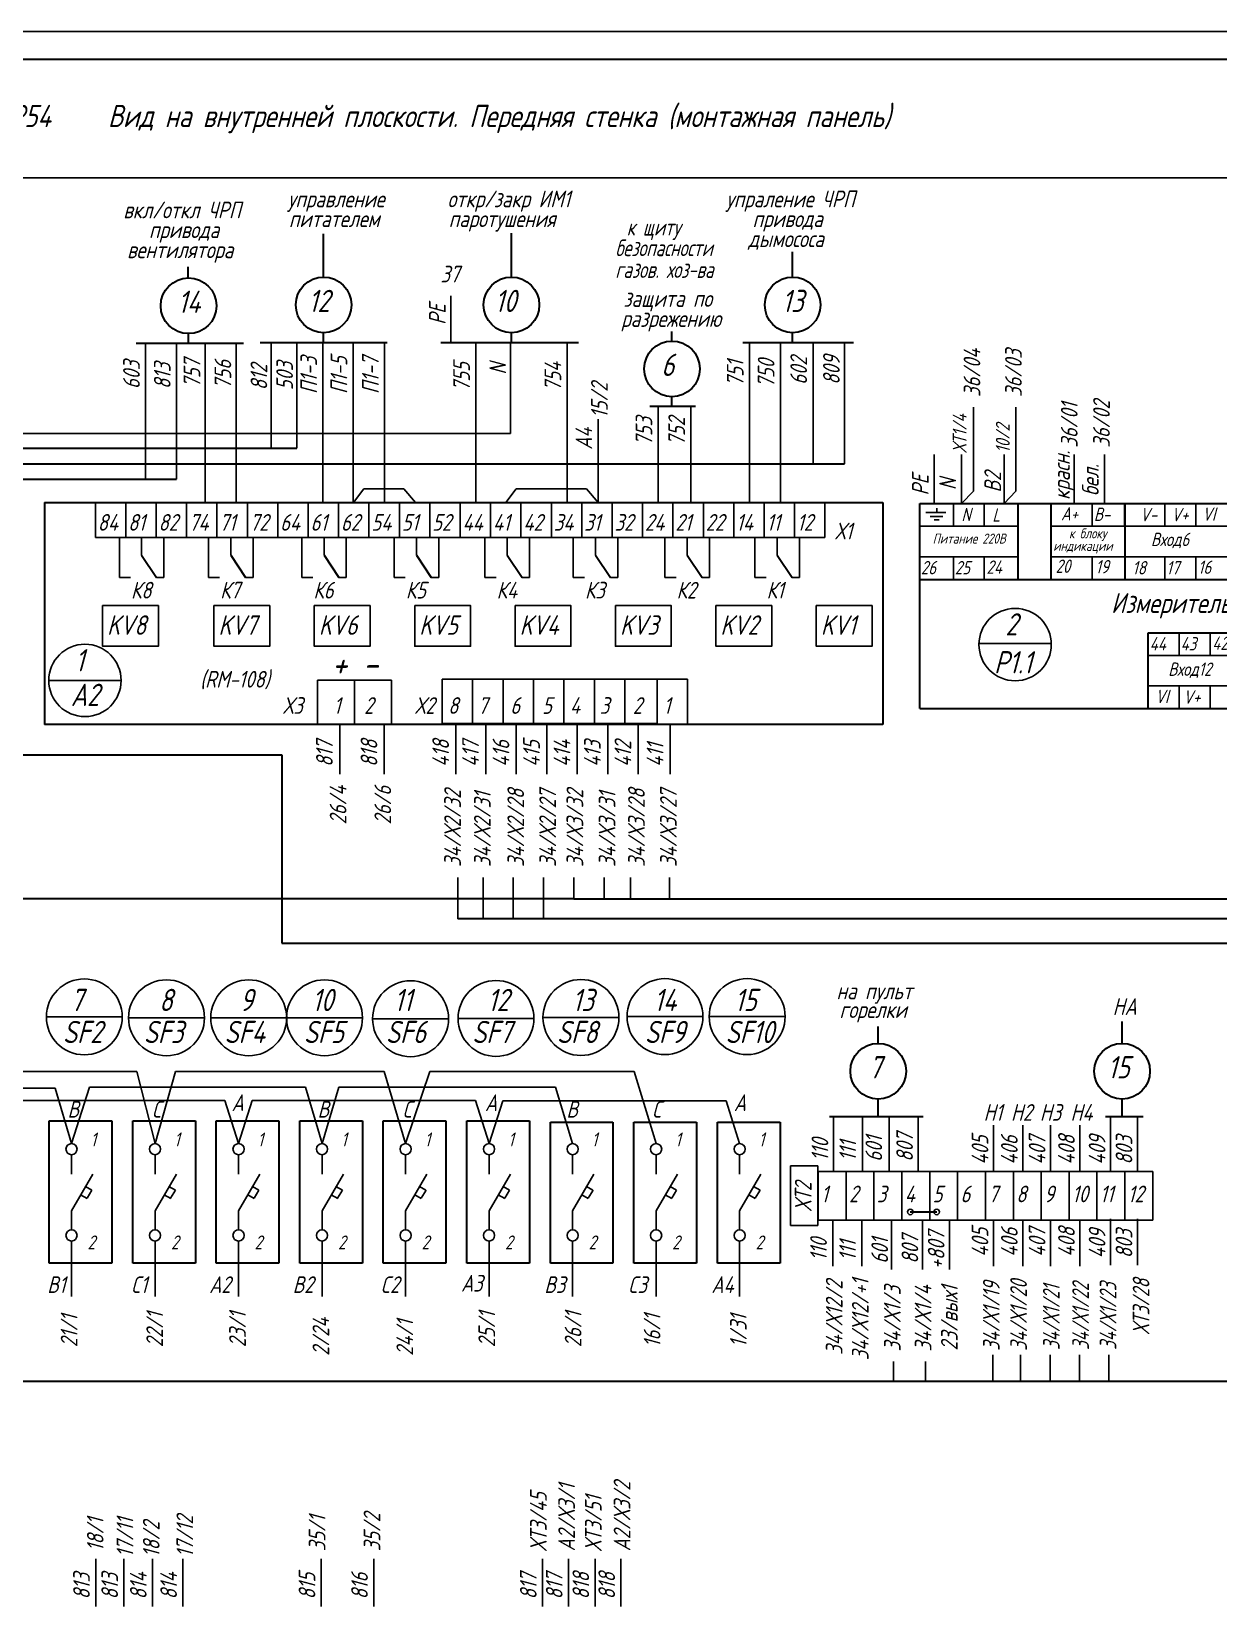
# Model space of a CAD drawing. Header units: millimetres. Extents: x 2287 to 5142, y -19 to 884.
# Drawn here: x 2585.3 to 2798.5, y 291.7 to 574.6 of the extents above; entities that cross this region are included whole.
import ezdxf

# ---------------------------------------------------------------- set-up
doc = ezdxf.new("R2010")
doc.units = ezdxf.units.MM
doc.layers.add('АСУТП', color=7, linetype='Continuous')
doc.layers.add('ссылки', color=7, linetype='Continuous')
doc.styles.add('GOST тип А', font='GOST_A.TTF', dxfattribs={"oblique": 15})
doc.styles.add('ROMANC', font='GOST_A.TTF', dxfattribs={"oblique": 15, "height": 3})
doc.styles.get("Standard").update_dxf_attribs({"font": 'GOST_A.TTF', "width": 0.8, "oblique": 15, "height": 3})

msp = doc.modelspace()

# ---------------------------------------------------------------- linework, layer by layer
at = {"color": 7}
for p, q in [((3128.24, 574.58), (2287.24, 574.58)), ((2660.58, 527.11), (2660.58, 518.73)), ((2605.75, 494.16), (2605.75, 518.57)), ((2611.3, 494.16), (2611.3, 518.57)), ((2616.47, 489.98), (2616.47, 518.57)), ((2622.03, 489.98), (2622.03, 518.57)), ((2628.29, 499.71, -124.48), (2628.29, 518.74, -124.48)), ((2632.95, 499.71, -124.48), (2632.95, 518.74, -124.48)), ((2637.61, 489.98), (2637.61, 518.74)), ((2643.04, 489.98), (2643.04, 518.74)), ((2648.7, 489.98), (2648.7, 518.74)), ((2665.08, 489.98), (2665.08, 518.74)), ((2671.33, 502.39, -124.48), (2671.33, 518.74, -124.48)), ((2681.48, 489.98), (2681.48, 518.74)), ((2714.23, 489.98), (2714.23, 518.74)), ((2719.78, 489.98), (2719.78, 518.74)), ((2725.66, 496.89, -124.48), (2725.66, 518.74, -124.48)), ((2731.31, 496.89, -124.48), (2731.31, 518.74, -124.48)), ((2697.83, 489.98), (2697.83, 507.26)), ((2703.7, 489.98), (2703.7, 507.26)), ((2754.46, 492.03), (2754.46, 507.08)), ((2762.09, 492.03), (2762.09, 507.08)), ((2687.03, 489.98), (2687.03, 504.92)), ((2459.66, 502.39, -124.48), (2671.33, 502.39, -124.48)), ((2747.38, 498.58, -124.48), (2747.38, 489.82, -124.48)), ((2752.33, 498.58, -124.48), (2752.33, 489.82, -124.48)), ((2759.97, 498.58, -124.48), (2759.97, 489.82, -124.48)), ((2772.55, 498.58, -124.48), (2772.55, 489.82, -124.48)), ((2777.98, 498.58, -124.48), (2777.98, 489.82, -124.48)), ((2644.99, 492.4), (2643.1, 489.98)), ((2652.17, 492.4), (2644.99, 492.4)), ((2654.25, 489.98), (2652.17, 492.4)), ((2672.34, 492.4), (2670.44, 489.98)), ((2684.95, 492.4), (2672.34, 492.4)), ((2687.03, 489.98), (2684.95, 492.4)), ((2596.74, 489.98, -124.48), (2596.74, 483.71, -124.48)), ((2602.2, 489.98, -124.48), (2602.2, 483.71, -124.48)), ((2607.66, 489.98, -124.48), (2607.66, 483.71, -124.48)), ((2613.12, 489.98, -124.48), (2613.12, 483.71, -124.48)), ((2618.58, 489.98, -124.48), (2618.58, 483.71, -124.48)), ((2624.04, 489.98, -124.48), (2624.04, 483.71, -124.48)), ((2629.5, 489.98, -124.48), (2629.5, 483.71, -124.48)), ((2634.96, 489.98, -124.48), (2634.96, 483.71, -124.48)), ((2640.42, 489.98, -124.48), (2640.42, 483.71, -124.48)), ((2645.88, 489.98, -124.48), (2645.88, 483.71, -124.48)), ((2651.34, 489.98, -124.48), (2651.34, 483.71, -124.48)), ((2656.8, 489.98, -124.48), (2656.8, 483.71, -124.48)), ((2662.26, 489.98, -124.48), (2662.26, 483.71, -124.48)), ((2667.72, 489.98, -124.48), (2667.72, 483.71, -124.48)), ((2673.19, 489.98, -124.48), (2673.19, 483.71, -124.48)), ((2678.65, 489.98, -124.48), (2678.65, 483.71, -124.48)), ((2684.11, 489.98, -124.48), (2684.11, 483.71, -124.48)), ((2689.57, 489.98, -124.48), (2689.57, 483.71, -124.48)), ((2695.03, 489.98, -124.48), (2695.03, 483.71, -124.48)), ((2700.49, 489.98, -124.48), (2700.49, 483.71, -124.48)), ((2705.95, 489.98, -124.48), (2705.95, 483.71, -124.48)), ((2711.41, 489.98, -124.48), (2711.41, 483.71, -124.48)), ((2716.87, 489.98, -124.48), (2716.87, 483.71, -124.48)), ((2731.85, 489.98, -124.48), (2719.85, 489.98, -124.48)), ((2722.33, 489.98, -124.48), (2722.33, 483.71, -124.48)), ((2727.79, 489.98, -124.48), (2727.79, 483.71, -124.48)), ((2744.84, 485.79, -124.48), (2744.84, 489.82, -124.48)), ((2744.84, 485.79, -124.48), (2744.84, 489.82, -124.48)), ((2750.84, 485.79, -124.48), (2750.84, 489.82, -124.48)), ((2752.33, 489.82, -124.48), (2754.46, 492.03)), ((2756.39, 485.79, -124.48), (2756.39, 489.82, -124.48)), ((2759.97, 489.82, -124.48), (2762.09, 492.03)), ((2775.77, 485.79, -124.48), (2775.77, 489.82, -124.48)), ((2781.68, 485.79, -124.48), (2781.68, 489.82, -124.48)), ((2781.68, 485.79, -124.48), (2781.68, 489.82, -124.48)), ((2788.83, 485.79, -124.48), (2788.83, 489.82, -124.48)), ((2794.38, 485.79, -124.48), (2794.38, 489.82, -124.48)), ((2587.64, 486.7, -124.48), (2587.64, 477.95, -124.48)), ((2745.92, 488.18, -124.48), (2749.52, 488.18, -124.48)), ((2746.65, 487.43, -124.48), (2748.98, 487.43, -124.48)), ((2747.42, 486.83, -124.48), (2748.32, 486.83, -124.48)), ((2748.32, 486.83, -124.48), (2748.32, 486.83, -124.48)), ((2744.84, 485.7, -124.48), (2762.51, 485.7, -124.48)), ((2744.84, 476.16, -124.48), (2744.84, 485.7, -124.48)), ((2744.84, 476.16, -124.48), (2744.84, 485.7, -124.48)), ((2768.42, 485.7, -124.48), (2886.4, 485.7, -124.48)), ((2781.68, 476.16, -124.48), (2781.68, 485.7, -124.48)), ((2596.74, 483.71, -124.48), (2603.28, 483.71, -124.48)), ((2603.28, 483.71, -124.48), (2707.28, 483.71, -124.48)), ((2705.95, 483.71, -124.48), (2727.79, 483.71, -124.48)), ((2744.84, 480.2, -124.48), (2762.51, 480.2, -124.48)), ((2744.84, 476.16, -124.48), (2744.84, 480.2, -124.48)), ((2744.84, 476.16, -124.48), (2744.84, 480.2, -124.48)), ((2744.84, 476.16, -124.48), (2744.84, 480.2, -124.48)), ((2744.84, 476.16, -124.48), (2744.84, 480.2, -124.48)), ((2744.84, 476.16, -124.48), (2744.84, 480.2, -124.48)), ((2744.84, 476.16, -124.48), (2744.84, 480.2, -124.48)), ((2750.84, 476.27, -124.48), (2750.84, 480.3, -124.48)), ((2756.39, 476.27, -124.48), (2756.39, 480.3, -124.48)), ((2768.42, 480.2, -124.48), (2886.4, 480.2, -124.48)), ((2775.77, 476.27, -124.48), (2775.77, 480.3, -124.48)), ((2781.66, 476.27, -124.48), (2781.66, 480.3, -124.48)), ((2788.83, 476.16, -124.48), (2788.83, 480.2, -124.48)), ((2794.38, 476.16, -124.48), (2794.38, 480.2, -124.48)), ((2744.84, 462.51, -124.48), (2744.84, 466.55, -124.48)), ((2744.84, 462.51, -124.48), (2744.84, 466.55, -124.48)), ((2744.84, 462.51, -124.48), (2744.84, 466.55, -124.48)), ((2744.84, 462.51, -124.48), (2744.84, 466.55, -124.48)), ((2744.84, 462.51, -124.48), (2744.84, 466.55, -124.48)), ((2744.84, 462.51, -124.48), (2744.84, 466.55, -124.48)), ((2785.84, 462.51, -124.48), (2785.84, 466.55, -124.48)), ((2791.39, 462.51, -124.48), (2791.39, 466.55, -124.48)), ((2796.94, 462.51, -124.48), (2796.94, 466.55, -124.48)), ((2744.84, 452.99, -124.48), (2744.84, 462.51, -124.48)), ((2744.84, 452.99, -124.48), (2744.84, 462.51, -124.48)), ((2744.84, 452.99, -124.48), (2744.84, 462.51, -124.48)), ((2744.84, 452.99, -124.48), (2744.84, 462.51, -124.48)), ((2785.82, 462.51, -124.48), (2886.4, 462.51, -124.48)), ((2643.3, 458.08, -124.48), (2636.63, 458.08, -124.48)), ((2636.63, 450.08, -124.48), (2636.63, 458.08, -124.48)), ((2649.96, 458.08, -124.48), (2643.3, 458.08, -124.48)), ((2643.3, 450.08, -124.48), (2643.3, 458.08, -124.48)), ((2649.96, 450.08, -124.48), (2649.96, 458.08, -124.48)), ((2703.1, 458.26, -124.48), (2659.01, 458.26, -124.48)), ((2659.01, 450.26, -124.48), (2659.01, 458.26, -124.48)), ((2659.01, 450.26, -124.48), (2659.01, 458.26, -124.48)), ((2664.49, 450.26, -124.48), (2664.49, 458.26, -124.48)), ((2669.96, 450.26, -124.48), (2669.96, 458.26, -124.48)), ((2675.43, 450.26, -124.48), (2675.43, 458.26, -124.48)), ((2680.9, 450.26, -124.48), (2680.9, 458.26, -124.48)), ((2686.37, 450.26, -124.48), (2686.37, 458.26, -124.48)), ((2691.85, 450.26, -124.48), (2691.85, 458.26, -124.48)), ((2697.63, 450.26, -124.48), (2697.63, 458.26, -124.48)), ((2703.1, 450.26, -124.48), (2703.1, 458.26, -124.48)), ((2785.82, 452.99, -124.48), (2785.82, 457.03, -124.48)), ((2785.84, 457.03, -124.48), (2886.4, 457.03, -124.48)), ((2791.39, 452.99, -124.48), (2791.39, 457.03, -124.48)), ((2796.94, 452.99, -124.48), (2796.94, 457.03, -124.48)), ((2636.63, 450.08, -124.48), (2643.3, 450.08, -124.48)), ((2640.63, 441.16, -124.48), (2640.63, 450.08, -124.48)), ((2643.3, 450.08, -124.48), (2649.96, 450.08, -124.48)), ((2648.63, 441.16, -124.48), (2648.63, 450.08, -124.48)), ((2659.01, 450.26, -124.48), (2697.63, 450.26, -124.48)), ((2661.51, 441.16, -124.48), (2661.51, 450.08, -124.48)), ((2666.87, 441.16, -124.48), (2666.87, 450.08, -124.48)), ((2672.35, 441.16, -124.48), (2672.35, 450.08, -124.48)), ((2677.82, 441.16, -124.48), (2677.82, 450.08, -124.48)), ((2683.29, 441.16, -124.48), (2683.29, 450.08, -124.48)), ((2688.76, 441.16, -124.48), (2688.76, 450.08, -124.48)), ((2694.23, 441.16, -124.48), (2694.23, 450.08, -124.48)), ((2700.01, 441.16, -124.48), (2700.01, 450.08, -124.48)), ((2661.85, 422.58), (2661.85, 416.67)), ((2666.38, 422.58), (2666.38, 415.21)), ((2671.81, 422.58), (2671.81, 415.21)), ((2677.24, 422.58), (2677.24, 415.21)), ((2682.67, 422.58), (2682.67, 418.8)), ((2688.1, 422.58), (2688.1, 418.8)), ((2692.85, 422.58), (2692.85, 418.8)), ((2699.86, 422.58), (2699.86, 418.8)), ((2682.67, 418.8), (2699.86, 418.8)), ((2661.85, 416.67), (2661.85, 415.21)), ((2582.87, 387.75), (2604.2, 387.75)), ((2604.2, 387.75, -124.48), (2607.46, 374.81, -124.48)), ((2611.15, 387.75, -124.48), (2607.46, 374.81, -124.48)), ((2611.15, 387.75), (2648.64, 387.75)), ((2648.64, 387.75, -124.48), (2652.46, 374.81, -124.48)), ((2656.79, 387.75, -124.48), (2652.46, 374.81, -124.48)), ((2656.79, 387.75), (2693.54, 387.75)), ((2693.54, 387.75, -124.48), (2697.46, 374.81, -124.48)), ((2567.77, 384.79), (2589.55, 384.79)), ((2589.55, 384.79, -124.48), (2592.46, 374.81, -124.48)), ((2595.68, 384.95, -124.48), (2592.46, 374.81, -124.48)), ((2634.46, 384.96, -124.48), (2595.68, 384.95, -4.83)), ((2634.46, 384.96, -124.48), (2637.46, 374.81, -124.48)), ((2640.46, 384.96, -124.48), (2637.46, 374.81, -124.48)), ((2640.46, 384.96, -124.48), (2649.46, 384.96, -124.48)), ((2649.46, 384.96, -124.48), (2679.39, 384.96, -124.48)), ((2679.39, 384.96, -124.48), (2682.46, 374.81, -124.48)), ((2582.92, 382.57), (2619.99, 382.57)), ((2619.99, 382.57, -124.48), (2622.46, 374.81, -124.48)), ((2624.92, 382.57, -124.48), (2622.46, 374.81, -124.48)), ((2624.92, 382.57), (2664.99, 382.57)), ((2664.99, 382.57, -124.48), (2667.46, 374.81, -124.48)), ((2669.9, 382.5, -124.48), (2667.46, 374.81, -124.48)), ((2669.9, 382.5), (2710.02, 382.5)), ((2710.02, 382.5, -124.48), (2712.46, 374.81, -124.48)), ((2729.31, 369.82, -248.96), (2729.31, 379.7, -248.96)), ((2734.5, 369.82, -248.96), (2734.5, 379.7, -248.96)), ((2739.31, 369.82, -248.96), (2739.31, 379.7, -248.96)), ((2744.5, 369.82, -248.96), (2744.5, 379.7, -248.96)), ((2779.08, 369.81, -248.96), (2779.08, 379.7, -248.96)), ((2783.91, 369.81, -248.96), (2783.91, 379.7, -248.96)), ((2758.05, 369.81, -248.96), (2758.05, 378.1, -248.96)), ((2763.32, 369.81, -248.96), (2763.32, 378.1, -248.96)), ((2768.31, 369.81, -248.96), (2768.31, 378.1, -248.96)), ((2773.58, 369.81, -248.96), (2773.58, 378.1, -248.96)), ((2721.6, 370.82, -248.96), (2721.6, 360.07, -248.96)), ((2726.53, 370.82, -248.96), (2721.6, 370.82, -248.96)), ((2726.53, 360.07, -248.96), (2726.53, 370.82, -248.96)), ((2726.53, 369.82, -248.96), (2726.53, 361.07, -248.96)), ((2726.53, 369.82, -248.96), (2726.53, 361.07, -248.96)), ((2726.53, 369.82, -248.96), (2786.65, 369.82, -248.96)), ((2726.57, 369.82, -248.96), (2726.57, 361.07, -248.96)), ((2731.58, 369.82, -248.96), (2731.58, 361.07, -248.96)), ((2731.58, 369.82, -248.96), (2731.58, 361.07, -248.96)), ((2736.59, 369.82, -248.96), (2736.59, 361.07, -248.96)), ((2741.59, 369.82, -248.96), (2741.59, 361.07, -248.96)), ((2746.6, 369.82, -248.96), (2746.6, 361.07, -248.96)), ((2751.61, 369.82, -248.96), (2751.61, 361.07, -248.96)), ((2756.61, 369.82, -248.96), (2756.61, 361.07, -248.96)), ((2756.61, 369.82, -248.96), (2756.61, 361.07, -248.96)), ((2761.62, 369.82, -248.96), (2761.62, 361.07, -248.96)), ((2766.63, 369.82, -248.96), (2766.63, 361.07, -248.96)), ((2771.63, 369.82, -248.96), (2771.63, 361.07, -248.96)), ((2776.64, 369.82, -248.96), (2776.64, 361.07, -248.96)), ((2781.65, 369.82, -248.96), (2781.65, 361.07, -248.96)), ((2781.65, 369.82, -248.96), (2781.65, 361.07, -248.96)), ((2786.65, 369.82, -248.96), (2786.65, 361.07, -248.96)), ((2726.53, 360.07, -248.96), (2721.6, 360.07, -248.96)), ((2786.65, 361.07, -248.96), (2726.53, 361.07, -248.96)), ((2729.19, 352.78, -248.96), (2729.19, 361.01, -248.96)), ((2734.41, 352.78, -248.96), (2734.41, 361.01, -248.96)), ((2739.75, 352.19, -248.96), (2739.75, 361.01, -248.96)), ((2745.28, 352.19, -248.96), (2745.28, 361.01, -248.96)), ((2750.16, 352.19, -248.96), (2750.16, 361.01, -248.96)), ((2758.05, 352.78, -248.96), (2758.05, 361.07, -248.96)), ((2763.32, 352.78, -248.96), (2763.32, 361.07, -248.96)), ((2768.31, 352.78, -248.96), (2768.31, 361.07, -248.96)), ((2773.58, 352.78, -248.96), (2773.58, 361.07, -248.96)), ((2779.08, 352.98, -248.96), (2779.08, 361.27, -248.96)), ((2783.91, 352.98, -248.96), (2783.91, 361.27, -248.96)), ((2740.09, 335.65, -124.48), (2740.09, 332.16, -124.48)), ((2745.85, 335.65, -124.48), (2745.85, 332.16, -124.48)), ((2596.81, 291.66), (2596.81, 300.23)), ((2601.87, 291.66), (2601.87, 300.23)), ((2607.02, 291.66), (2607.02, 300.23)), ((2612.46, 291.66), (2612.46, 300.23)), ((2637.31, 291.66), (2637.31, 300.23)), ((2646.74, 291.66), (2646.74, 300.23)), ((2677.06, 291.66), (2677.06, 300.23)), ((2681.72, 291.66), (2681.72, 300.23)), ((2686.49, 291.66), (2686.49, 300.23)), ((2691.14, 291.66), (2691.14, 300.23))]:
    msp.add_line(p, q, dxfattribs=at)
at = {"color": 7, "lineweight": 30}
for p, q in [((2307.24, 569.58), (3123.24, 569.58)), ((2637.74, 530.51), (2637.74, 538.22)), ((2671.47, 530.51), (2671.47, 538.36)), ((2721.98, 530.46), (2721.98, 534.98)), ((2613.42, 530.34), (2613.42, 532.28)), ((2700.31, 518.98), (2700.31, 520.7)), ((2604.05, 518.57), (2623.36, 518.57)), ((2613.49, 518.57), (2613.49, 520.3)), ((2626.37, 518.74), (2649.16, 518.74)), ((2637.74, 518.74), (2637.74, 520.46)), ((2658.8, 518.74), (2683.52, 518.74)), ((2671.47, 518.74), (2671.47, 520.46)), ((2713.01, 518.74), (2732.93, 518.74)), ((2721.98, 518.71), (2721.98, 520.43)), ((2696.33, 507.26), (2704.56, 507.26)), ((2700.31, 507.26), (2700.31, 508.98)), ((2544.68, 499.71, -124.48), (2632.95, 499.71, -124.48)), ((2560.38, 496.89, -124.48), (2731.31, 496.89, -124.48)), ((2575.5, 494.16, -124.48), (2611.3, 494.16, -124.48)), ((2587.63, 489.98, -124.48), (2587.63, 450.08, -124.48)), ((2738.19, 489.98, -124.48), (2738.19, 450.08, -124.48)), ((2744.84, 452.99, -124.48), (2744.84, 489.82, -124.48)), ((2744.84, 489.82, -124.48), (2886.4, 489.82, -124.48)), ((2744.84, 485.79, -124.48), (2744.84, 489.82, -124.48)), ((2744.84, 485.79, -124.48), (2744.84, 489.82, -124.48)), ((2762.51, 485.79, -124.48), (2762.51, 489.82, -124.48)), ((2768.42, 485.79, -124.48), (2768.42, 489.82, -124.48)), ((2781.66, 485.79, -124.48), (2781.66, 489.82, -124.48)), ((2744.84, 452.99, -124.48), (2744.84, 485.7, -124.48)), ((2744.84, 452.99, -124.48), (2744.84, 485.7, -124.48)), ((2762.51, 476.27, -124.48), (2762.51, 485.79, -124.48)), ((2768.42, 476.27, -124.48), (2768.42, 485.79, -124.48)), ((2781.68, 476.27, -124.48), (2781.68, 485.79, -124.48)), ((2744.84, 476.16, -124.48), (2886.4, 476.16, -124.48)), ((2785.82, 466.55, -124.48), (2886.4, 466.55, -124.48)), ((2785.82, 462.51, -124.48), (2785.82, 466.55, -124.48)), ((2785.84, 452.99, -124.48), (2785.84, 462.51, -124.48)), ((2744.84, 452.99, -124.48), (2886.4, 452.99, -124.48)), ((2559.84, 444.64, -124.48), (2630.21, 444.64, -124.48)), ((2630.21, 444.64, -124.48), (2630.21, 410.82, -124.48)), ((2682.67, 418.8), (2552.05, 418.8)), ((2682.67, 418.8), (2919.51, 418.8)), ((2912.03, 415.21), (2661.85, 415.21)), ((2630.21, 410.82, -124.48), (2904.19, 410.82, -124.48)), ((2781.16, 392.86, -248.96), (2781.16, 396.72, -248.96)), ((2737.35, 392.86, -248.96), (2737.35, 395.85, -248.96)), ((2737.35, 379.7, -248.96), (2737.35, 382.81, -248.96)), ((2781.16, 379.7, -248.96), (2781.16, 382.81, -248.96)), ((2728.6, 379.7, -124.48), (2739.55, 379.7, -124.48)), ((2738.6, 379.7, -124.48), (2745.4, 379.7, -124.48)), ((2778.15, 379.7, -124.48), (2784.95, 379.7, -124.48)), ((2743.08, 362.53, -124.48), (2747.9, 362.53, -124.48)), ((2537.06, 332.16), (2904.19, 332.16))]:
    msp.add_line(p, q, dxfattribs=at)
at = {"color": 7, "linetype": 'Continuous'}
for p, q in [((2747.85, 488.97, -124.48), (2747.85, 488.18, -124.48)), ((2755.44, 464.63), (2768.44, 464.63)), ((2588.38, 458.01, -124.48), (2601.38, 458.01, -124.48)), ((2587.94, 397.57), (2601.59, 397.57)), ((2602.7, 397.41), (2616.35, 397.41)), ((2617.46, 397.41), (2631.11, 397.41)), ((2631.08, 397.41), (2644.73, 397.41)), ((2646.54, 397.24), (2660.19, 397.24)), ((2661.88, 397.29), (2675.53, 397.29)), ((2677.13, 397.46), (2690.78, 397.46)), ((2692.22, 397.62), (2705.87, 397.62)), ((2706.99, 397.62), (2720.64, 397.62)), ((2592.46, 372.81, -124.48), (2592.46, 369.31, -124.48)), ((2592.46, 372.81, -124.48), (2592.46, 369.31, -124.48)), ((2592.46, 372.81, -124.48), (2592.46, 369.31, -124.48)), ((2592.46, 372.81, -124.48), (2592.46, 369.31, -124.48)), ((2592.46, 369.31, -124.48), (2592.46, 372.81, -124.48)), ((2607.46, 372.81, -124.48), (2607.46, 369.31, -124.48)), ((2607.46, 372.81, -124.48), (2607.46, 369.31, -124.48)), ((2607.46, 372.81, -124.48), (2607.46, 369.31, -124.48)), ((2607.46, 372.81, -124.48), (2607.46, 369.31, -124.48)), ((2607.46, 369.31, -124.48), (2607.46, 372.81, -124.48)), ((2622.46, 372.81, -124.48), (2622.46, 369.31, -124.48)), ((2622.46, 372.81, -124.48), (2622.46, 369.31, -124.48)), ((2622.46, 372.81, -124.48), (2622.46, 369.31, -124.48)), ((2622.46, 372.81, -124.48), (2622.46, 369.31, -124.48)), ((2622.46, 369.31, -124.48), (2622.46, 372.81, -124.48)), ((2637.46, 372.81, -124.48), (2637.46, 369.31, -124.48)), ((2637.46, 372.81, -124.48), (2637.46, 369.31, -124.48)), ((2637.46, 372.81, -124.48), (2637.46, 369.31, -124.48)), ((2637.46, 372.81, -124.48), (2637.46, 369.31, -124.48)), ((2637.46, 369.31, -124.48), (2637.46, 372.81, -124.48)), ((2652.46, 372.81, -124.48), (2652.46, 369.31, -124.48)), ((2652.46, 372.81, -124.48), (2652.46, 369.31, -124.48)), ((2652.46, 372.81, -124.48), (2652.46, 369.31, -124.48)), ((2652.46, 372.81, -124.48), (2652.46, 369.31, -124.48)), ((2652.46, 369.31, -124.48), (2652.46, 372.81, -124.48)), ((2667.46, 372.81, -124.48), (2667.46, 369.31, -124.48)), ((2667.46, 372.81, -124.48), (2667.46, 369.31, -124.48)), ((2667.46, 372.81, -124.48), (2667.46, 369.31, -124.48)), ((2667.46, 372.81, -124.48), (2667.46, 369.31, -124.48)), ((2667.46, 369.31, -124.48), (2667.46, 372.81, -124.48)), ((2682.46, 372.81, -124.48), (2682.46, 369.31, -124.48)), ((2682.46, 372.81, -124.48), (2682.46, 369.31, -124.48)), ((2682.46, 372.81, -124.48), (2682.46, 369.31, -124.48)), ((2682.46, 372.81, -124.48), (2682.46, 369.31, -124.48)), ((2682.46, 369.31, -124.48), (2682.46, 372.81, -124.48)), ((2697.46, 372.81, -124.48), (2697.46, 369.31, -124.48)), ((2697.46, 372.81, -124.48), (2697.46, 369.31, -124.48)), ((2697.46, 372.81, -124.48), (2697.46, 369.31, -124.48)), ((2697.46, 372.81, -124.48), (2697.46, 369.31, -124.48)), ((2697.46, 369.31, -124.48), (2697.46, 372.81, -124.48)), ((2712.46, 372.81, -124.48), (2712.46, 369.31, -124.48)), ((2712.46, 372.81, -124.48), (2712.46, 369.31, -124.48)), ((2712.46, 372.81, -124.48), (2712.46, 369.31, -124.48)), ((2712.46, 372.81, -124.48), (2712.46, 369.31, -124.48)), ((2712.46, 369.31, -124.48), (2712.46, 372.81, -124.48)), ((2592.46, 362.75, -124.48), (2596.29, 369.33, -124.48)), ((2607.46, 362.75, -124.48), (2611.29, 369.33, -124.48)), ((2622.46, 362.75, -124.48), (2626.29, 369.33, -124.48)), ((2637.46, 362.75, -124.48), (2641.29, 369.33, -124.48)), ((2652.46, 362.75, -124.48), (2656.29, 369.33, -124.48)), ((2667.46, 362.75, -124.48), (2671.29, 369.33, -124.48)), ((2682.46, 362.75, -124.48), (2686.29, 369.33, -124.48)), ((2697.46, 362.75, -124.48), (2701.29, 369.33, -124.48)), ((2712.46, 362.75, -124.48), (2716.29, 369.33, -124.48)), ((2594.1, 365.63, -124.48), (2595.27, 364.96, -124.48)), ((2594.96, 367.1, -124.48), (2596.12, 366.43, -124.48)), ((2595.26, 364.98, -124.48), (2596.13, 366.45, -124.48)), ((2609.1, 365.63, -124.48), (2610.27, 364.96, -124.48)), ((2609.96, 367.1, -124.48), (2611.12, 366.43, -124.48)), ((2610.26, 364.98, -124.48), (2611.13, 366.45, -124.48)), ((2624.1, 365.63, -124.48), (2625.27, 364.96, -124.48)), ((2624.96, 367.1, -124.48), (2626.12, 366.43, -124.48)), ((2625.26, 364.98, -124.48), (2626.13, 366.45, -124.48)), ((2639.1, 365.63, -124.48), (2640.27, 364.96, -124.48)), ((2639.96, 367.1, -124.48), (2641.12, 366.43, -124.48)), ((2640.26, 364.98, -124.48), (2641.13, 366.45, -124.48)), ((2654.1, 365.63, -124.48), (2655.27, 364.96, -124.48)), ((2654.96, 367.1, -124.48), (2656.12, 366.43, -124.48)), ((2655.26, 364.98, -124.48), (2656.13, 366.45, -124.48)), ((2669.1, 365.63, -124.48), (2670.27, 364.96, -124.48)), ((2669.96, 367.1, -124.48), (2671.12, 366.43, -124.48)), ((2670.26, 364.98, -124.48), (2671.13, 366.45, -124.48)), ((2684.1, 365.63, -124.48), (2685.27, 364.96, -124.48)), ((2684.96, 367.1, -124.48), (2686.12, 366.43, -124.48)), ((2685.26, 364.98, -124.48), (2686.13, 366.45, -124.48)), ((2699.1, 365.63, -124.48), (2700.27, 364.96, -124.48)), ((2699.96, 367.1, -124.48), (2701.12, 366.43, -124.48)), ((2700.26, 364.98, -124.48), (2701.13, 366.45, -124.48)), ((2714.1, 365.63, -124.48), (2715.27, 364.96, -124.48)), ((2714.96, 367.1, -124.48), (2716.12, 366.43, -124.48)), ((2715.26, 364.98, -124.48), (2716.13, 366.45, -124.48)), ((2592.46, 362.74, -124.48), (2592.46, 359.31, -124.48)), ((2592.46, 362.74, -124.48), (2592.46, 359.31, -124.48)), ((2592.46, 362.74, -124.48), (2592.46, 359.31, -124.48)), ((2592.46, 362.74, -124.48), (2592.46, 359.31, -124.48)), ((2607.46, 362.74, -124.48), (2607.46, 359.31, -124.48)), ((2607.46, 362.74, -124.48), (2607.46, 359.31, -124.48)), ((2607.46, 362.74, -124.48), (2607.46, 359.31, -124.48)), ((2607.46, 362.74, -124.48), (2607.46, 359.31, -124.48)), ((2622.46, 362.74, -124.48), (2622.46, 359.31, -124.48)), ((2622.46, 362.74, -124.48), (2622.46, 359.31, -124.48)), ((2622.46, 362.74, -124.48), (2622.46, 359.31, -124.48)), ((2622.46, 362.74, -124.48), (2622.46, 359.31, -124.48)), ((2637.46, 362.74, -124.48), (2637.46, 359.31, -124.48)), ((2637.46, 362.74, -124.48), (2637.46, 359.31, -124.48)), ((2637.46, 362.74, -124.48), (2637.46, 359.31, -124.48)), ((2637.46, 362.74, -124.48), (2637.46, 359.31, -124.48)), ((2652.46, 362.74, -124.48), (2652.46, 359.31, -124.48)), ((2652.46, 362.74, -124.48), (2652.46, 359.31, -124.48)), ((2652.46, 362.74, -124.48), (2652.46, 359.31, -124.48)), ((2652.46, 362.74, -124.48), (2652.46, 359.31, -124.48)), ((2667.46, 362.74, -124.48), (2667.46, 359.31, -124.48)), ((2667.46, 362.74, -124.48), (2667.46, 359.31, -124.48)), ((2667.46, 362.74, -124.48), (2667.46, 359.31, -124.48)), ((2667.46, 362.74, -124.48), (2667.46, 359.31, -124.48)), ((2682.46, 362.74, -124.48), (2682.46, 359.31, -124.48)), ((2682.46, 362.74, -124.48), (2682.46, 359.31, -124.48)), ((2682.46, 362.74, -124.48), (2682.46, 359.31, -124.48)), ((2682.46, 362.74, -124.48), (2682.46, 359.31, -124.48)), ((2697.46, 362.74, -124.48), (2697.46, 359.31, -124.48)), ((2697.46, 362.74, -124.48), (2697.46, 359.31, -124.48)), ((2697.46, 362.74, -124.48), (2697.46, 359.31, -124.48)), ((2697.46, 362.74, -124.48), (2697.46, 359.31, -124.48)), ((2712.46, 362.74, -124.48), (2712.46, 359.31, -124.48)), ((2712.46, 362.74, -124.48), (2712.46, 359.31, -124.48)), ((2712.46, 362.74, -124.48), (2712.46, 359.31, -124.48)), ((2712.46, 362.74, -124.48), (2712.46, 359.31, -124.48)), ((2592.46, 357.31, -124.48), (2592.46, 347.33, -124.48)), ((2607.46, 357.31, -124.48), (2607.46, 347.33, -124.48)), ((2622.46, 357.31, -124.48), (2622.46, 347.33, -124.48)), ((2637.46, 357.31, -124.48), (2637.46, 347.33, -124.48)), ((2652.46, 357.31, -124.48), (2652.46, 347.33, -124.48)), ((2667.46, 357.31, -124.48), (2667.46, 347.33, -124.48)), ((2682.46, 357.31, -124.48), (2682.46, 347.33, -124.48)), ((2697.46, 357.31, -124.48), (2697.46, 347.33, -124.48)), ((2712.46, 357.31, -124.48), (2712.46, 347.33, -124.48))]:
    msp.add_line(p, q, dxfattribs=at)
at = {"color": 7, "linetype": 'Continuous', "lineweight": 30}
for p, q in [((2588.46, 353.31, -124.48), (2588.46, 378.87, -124.48)), ((2588.46, 378.87, -124.48), (2599.71, 378.87, -124.48)), ((2599.71, 378.87, -124.48), (2599.71, 353.31, -124.48)), ((2603.46, 353.31, -124.48), (2603.46, 378.87, -124.48)), ((2603.46, 378.87, -124.48), (2614.71, 378.87, -124.48)), ((2614.71, 378.87, -124.48), (2614.71, 353.31, -124.48)), ((2618.46, 353.31, -124.48), (2618.46, 378.87, -124.48)), ((2618.46, 378.87, -124.48), (2629.71, 378.87, -124.48)), ((2629.71, 378.87, -124.48), (2629.71, 353.31, -124.48)), ((2633.46, 353.31, -124.48), (2633.46, 378.87, -124.48)), ((2633.46, 378.87, -124.48), (2644.71, 378.87, -124.48)), ((2644.71, 378.87, -124.48), (2644.71, 353.31, -124.48)), ((2648.46, 353.31, -124.48), (2648.46, 378.87, -124.48)), ((2648.46, 378.87, -124.48), (2659.71, 378.87, -124.48)), ((2659.71, 378.87, -124.48), (2659.71, 353.31, -124.48)), ((2663.46, 353.31, -124.48), (2663.46, 378.87, -124.48)), ((2663.46, 378.87, -124.48), (2674.71, 378.87, -124.48)), ((2674.71, 378.87, -124.48), (2674.71, 353.31, -124.48)), ((2678.46, 353.31, -124.48), (2678.46, 378.67, -124.48)), ((2678.46, 378.67, -124.48), (2689.71, 378.67, -124.48)), ((2689.71, 378.67, -124.48), (2689.71, 353.31, -124.48)), ((2693.46, 353.31, -124.48), (2693.46, 378.67, -124.48)), ((2693.46, 378.67, -124.48), (2704.71, 378.67, -124.48)), ((2704.71, 378.67, -124.48), (2704.71, 353.31, -124.48)), ((2708.46, 353.31, -124.48), (2708.46, 378.67, -124.48)), ((2708.46, 378.67, -124.48), (2719.71, 378.67, -124.48)), ((2719.71, 378.67, -124.48), (2719.71, 353.31, -124.48)), ((2599.71, 353.31, -124.48), (2588.46, 353.31, -124.48)), ((2614.71, 353.31, -124.48), (2603.46, 353.31, -124.48)), ((2629.71, 353.31, -124.48), (2618.46, 353.31, -124.48)), ((2644.71, 353.31, -124.48), (2633.46, 353.31, -124.48)), ((2659.71, 353.31, -124.48), (2648.46, 353.31, -124.48)), ((2674.71, 353.31, -124.48), (2663.46, 353.31, -124.48)), ((2689.71, 353.31, -124.48), (2678.46, 353.31, -124.48)), ((2704.71, 353.31, -124.48), (2693.46, 353.31, -124.48)), ((2719.71, 353.31, -124.48), (2708.46, 353.31, -124.48))]:
    msp.add_line(p, q, dxfattribs=at)
at = {"color": 250}
for p, q in [((2757.93, 332.16, -124.48), (2757.93, 336.87, -124.48)), ((2762.9, 332.16, -124.48), (2762.9, 336.87, -124.48)), ((2768.22, 332.16, -124.48), (2768.22, 336.87, -124.48)), ((2773.48, 332.16, -124.48), (2773.48, 336.87, -124.48)), ((2778.76, 332.16, -124.48), (2778.76, 336.87, -124.48))]:
    msp.add_line(p, q, dxfattribs=at)
at = {"color": 7, "lineweight": 30, "elevation": -124.48}
for points in [[(2587.63, 489.98), (2738.19, 489.98)], [(2738.19, 450.08), (2587.63, 450.08)]]:
    msp.add_lwpolyline(points, dxfattribs=at)
at = {"color": 7, "elevation": -124.48}
for points in [[(2598.03, 471.46), (2608.06, 471.46), (2608.06, 464.15), (2598.03, 464.15)], [(2618.03, 471.46), (2628.06, 471.46), (2628.06, 464.15), (2618.03, 464.15)], [(2636.06, 471.46), (2646.1, 471.46), (2646.1, 464.15), (2636.06, 464.15)], [(2654.1, 471.46), (2664.13, 471.46), (2664.13, 464.15), (2654.1, 464.15)], [(2672.13, 471.46), (2682.16, 471.46), (2682.16, 464.15), (2672.13, 464.15)], [(2690.16, 471.46), (2700.19, 471.46), (2700.19, 464.15), (2690.16, 464.15)], [(2708.19, 471.46), (2718.22, 471.46), (2718.22, 464.15), (2708.19, 464.15)], [(2726.22, 471.46), (2736.25, 471.46), (2736.25, 464.15), (2726.22, 464.15)]]:
    msp.add_lwpolyline(points, close=True, dxfattribs=at)
at = {"color": 7, "lineweight": 30}
for centre in [(2613.49, 525.3), (2637.74, 525.46), (2671.47, 525.46), (2721.98, 525.46), (2700.31, 513.98), (2737.35, 387.81, -248.96), (2781.16, 387.81, -248.96)]:
    msp.add_circle(centre, 5, dxfattribs=at)
at = {"color": 7, "linetype": 'Continuous'}
for centre, radius in [((2761.94, 464.45), 6.5), ((2594.88, 458.01, -124.48), 6.5), ((2594.76, 397.57), 6.82), ((2609.52, 397.41), 6.82), ((2624.29, 397.41), 6.82), ((2637.9, 397.41), 6.82), ((2653.36, 397.24), 6.82), ((2668.7, 397.29), 6.82), ((2683.96, 397.46), 6.82), ((2699.05, 397.62), 6.82), ((2713.81, 397.62), 6.82), ((2592.46, 373.81, -124.48), 1), ((2607.46, 373.81, -124.48), 1), ((2622.46, 373.81, -124.48), 1), ((2637.46, 373.81, -124.48), 1), ((2652.46, 373.81, -124.48), 1), ((2667.46, 373.81, -124.48), 1), ((2682.46, 373.81, -124.48), 1), ((2697.46, 373.81, -124.48), 1), ((2712.46, 373.81, -124.48), 1), ((2592.46, 358.31, -124.48), 1), ((2607.46, 358.31, -124.48), 1), ((2622.46, 358.31, -124.48), 1), ((2637.46, 358.31, -124.48), 1), ((2652.46, 358.31, -124.48), 1), ((2667.46, 358.31, -124.48), 1), ((2682.46, 358.31, -124.48), 1), ((2697.46, 358.31, -124.48), 1), ((2712.46, 358.31, -124.48), 1)]:
    msp.add_circle(centre, radius, dxfattribs=at)
at = {"color": 7}
for centre in [(2743.11, 362.53, -124.48), (2747.85, 362.53, -124.48)]:
    msp.add_circle(centre, 0.497, dxfattribs=at)
at = {"layer": 'АСУТП', "color": 7}
for p, q in [((2315.09, 548.31, -248.96), (3116.01, 548.31, -248.96)), ((2601.05, 476.5), (2601.05, 483.63)), ((2609.05, 476.5), (2609.05, 483.63)), ((2617.06, 476.5), (2617.06, 483.63)), ((2625.06, 476.5), (2625.06, 483.63)), ((2633.81, 476.5), (2633.81, 483.63)), ((2641.81, 476.5), (2641.81, 483.63)), ((2650.41, 476.5), (2650.41, 483.63)), ((2658.41, 476.5), (2658.41, 483.63)), ((2666.72, 476.5), (2666.72, 483.63)), ((2674.72, 476.5), (2674.72, 483.63)), ((2682.59, 476.5), (2682.59, 483.63)), ((2690.59, 476.5), (2690.59, 483.63)), ((2699.04, 476.5), (2699.04, 483.63)), ((2707.04, 476.5), (2707.04, 483.63)), ((2715.2, 476.5), (2715.2, 483.63)), ((2723.2, 476.5), (2723.2, 483.63)), ((2603.05, 476.5), (2601.05, 476.5)), ((2607.72, 476.5), (2609.05, 476.5)), ((2619.06, 476.5), (2617.06, 476.5)), ((2623.73, 476.5), (2625.06, 476.5)), ((2635.81, 476.5), (2633.81, 476.5)), ((2640.48, 476.5), (2641.81, 476.5)), ((2652.41, 476.5), (2650.41, 476.5)), ((2657.08, 476.5), (2658.41, 476.5)), ((2668.72, 476.5), (2666.72, 476.5)), ((2673.39, 476.5), (2674.72, 476.5)), ((2684.59, 476.5), (2682.59, 476.5)), ((2689.25, 476.5), (2690.59, 476.5)), ((2701.04, 476.5), (2699.04, 476.5)), ((2705.71, 476.5), (2707.04, 476.5)), ((2717.2, 476.5), (2715.2, 476.5)), ((2721.87, 476.5), (2723.2, 476.5))]:
    msp.add_line(p, q, dxfattribs=at)
at = {"layer": 'АСУТП', "color": 7, "lineweight": -3}
for p, q in [((2605.05, 480.5), (2605.05, 483.63)), ((2621.06, 480.5), (2621.06, 483.63)), ((2637.81, 480.5), (2637.81, 483.63)), ((2654.41, 480.5), (2654.41, 483.63)), ((2670.72, 480.5), (2670.72, 483.63)), ((2686.59, 480.5), (2686.59, 483.63)), ((2703.04, 480.5), (2703.04, 483.63)), ((2719.2, 480.5), (2719.2, 483.63))]:
    msp.add_line(p, q, dxfattribs=at)
at = {"layer": 'АСУТП', "color": 7, "linetype": 'Continuous', "lineweight": 30}
for p, q in [((2605.05, 480.5), (2607.72, 476.5)), ((2621.06, 480.5), (2623.73, 476.5)), ((2637.81, 480.5), (2640.48, 476.5)), ((2654.41, 480.5), (2657.08, 476.5)), ((2670.72, 480.5), (2673.39, 476.5)), ((2686.59, 480.5), (2689.25, 476.5)), ((2703.04, 480.5), (2705.71, 476.5)), ((2719.2, 480.5), (2721.87, 476.5))]:
    msp.add_line(p, q, dxfattribs=at)

# ---------------------------------------------------------------- texts
at = {"color": 7, "linetype": 'Continuous', "oblique": 15}
for s, height, p in [('вкл/откл ЧРП', 3, (2601.76, 541.02, -124.48)), ('управление', 3, (2631.29, 543, -124.48)), ('откр/закр ИМ1', 3, (2659.99, 543, -124.48)), ('упраление ЧРП', 3, (2710.02, 543, -124.48)), ('питателем', 3, (2631.51, 539.44, -124.48)), ('паротушения ', 3, (2660.21, 539.44, -124.48)), ('привода ', 3, (2714.78, 539.44, -124.48)), ('привода ', 3, (2606.37, 537.46, -124.48)), (' дымососа', 3, (2712.46, 535.84, -124.48)), (' вентилятора', 3, (2600.9, 533.86, -124.48)), ('37', 3, (2658.73, 529.5, -124.48)), ('защита по', 3, (2691.59, 525.11, -124.48)), ('разрежению', 3, (2691.19, 521.51, -124.48)), ('2', 4, (2760.17, 466.08)), ('1', 4, (2593.11, 459.64, -124.48)), ('Р1.1', 4, (2758.14, 459.27)), ('А2', 4, (2592.33, 453.42, -124.48)), ('7', 4, (2592.27, 398.61, -124.48)), ('8', 4, (2608.19, 398.61, -124.48)), ('9', 4, (2622.69, 398.61, -124.48)), ('10', 4, (2635.63, 398.61, -124.48)), ('11', 4, (2650.38, 398.61, -124.48)), ('12', 4, (2667.19, 398.61, -124.48)), ('13', 4, (2682.4, 398.61, -124.48)), ('14', 4, (2697.04, 398.61, -124.48)), ('15', 4, (2711.54, 398.61, -124.48)), ('SF2', 4, (2590.92, 392.86, -124.48)), ('SF3', 4, (2605.42, 392.86, -124.48)), ('SF4', 4, (2619.92, 392.86, -124.48)), ('SF5', 4, (2634.17, 392.86, -124.48)), ('SF6', 4, (2648.92, 392.86, -124.48)), ('SF7', 4, (2664.42, 392.86, -124.48)), ('SF8', 4, (2679.64, 392.86, -124.48)), ('SF9', 4, (2695.42, 392.86, -124.48)), ('SF10', 4, (2709.92, 392.86, -124.48)), ('B', 3, (2591.75, 379.47, -124.48)), ('C', 3, (2606.84, 379.47, -124.48)), ('A', 3, (2621.21, 380.65, -124.48)), ('B', 3, (2636.66, 379.47, -124.48)), ('C', 3, (2651.85, 379.47, -124.48)), ('A', 3, (2666.72, 380.65, -124.48)), ('B', 3, (2681.35, 379.47, -124.48)), ('C', 3, (2696.66, 379.47, -124.48)), ('A', 3, (2711.43, 380.65, -124.48)), ('Н1', 3, (2756.27, 378.91, -124.48)), ('Н2', 3, (2761.18, 378.91, -124.48)), ('Н3', 3, (2766.37, 378.91, -124.48)), ('Н4', 3, (2771.87, 378.91, -124.48)), ('1', 2.5, (2595.88, 374.31, -124.48)), ('1', 2.5, (2610.88, 374.31, -124.48)), ('1', 2.5, (2625.88, 374.31, -124.48)), ('1', 2.5, (2640.88, 374.31, -124.48)), ('1', 2.5, (2655.88, 374.31, -124.48)), ('1', 2.5, (2670.88, 374.31, -124.48)), ('1', 2.5, (2685.88, 374.31, -124.48)), ('1', 2.5, (2700.88, 374.31, -124.48)), ('1', 2.5, (2715.88, 374.31, -124.48)), ('2', 2.5, (2595.33, 355.81, -124.48)), ('2', 2.5, (2610.33, 355.81, -124.48)), ('2', 2.5, (2625.33, 355.81, -124.48)), ('2', 2.5, (2640.33, 355.81, -124.48)), ('2', 2.5, (2655.33, 355.81, -124.48)), ('2', 2.5, (2670.33, 355.81, -124.48)), ('2', 2.5, (2685.33, 355.81, -124.48)), ('2', 2.5, (2700.33, 355.81, -124.48)), ('2', 2.5, (2715.33, 355.81, -124.48)), ('B1', 3, (2588.1, 347.97, -124.48)), ('C1', 3, (2603.1, 347.97, -124.48)), ('A2', 3, (2617.19, 347.97, -124.48)), ('B2', 3, (2632.19, 347.97, -124.48)), ('C2', 3, (2647.92, 347.97, -124.48)), ('A3', 3, (2662.42, 348.22, -124.48)), ('B3', 3, (2677.38, 347.97, -124.48)), ('C3', 3, (2692.38, 347.97, -124.48)), ('A4', 3, (2707.38, 347.97, -124.48))]:
    msp.add_text(s, height=height, dxfattribs=at).set_placement(p)
at = {"color": 7, "oblique": 15, "width": 0.9}
for s, p in [('к щиту ', (2692.18, 537.94)), ('безопасности', (2690.13, 534.22)), ('газов. хоз-ва', (2690.13, 530.31))]:
    msp.add_text(s, height=3, dxfattribs=at).set_placement(p)
at = {"color": 7, "linetype": 'Continuous', "oblique": 15}
for s, height, style, p in [('14', 4, 'ROMANC', (2611.56, 524.02)), ('12', 4, 'ROMANC', (2635, 524.18)), ('10', 4, 'ROMANC', (2668.48, 524.18)), ('13', 4, 'ROMANC', (2720.06, 524.18)), ('6', 4, 'ROMANC', (2698.38, 512.7)), ('N', 2.4, 'GOST тип А', (2752.29, 486.61, -124.48)), ('L', 2.4, 'GOST тип А', (2757.85, 486.53, -124.48)), ('А+', 2.4, 'GOST тип А', (2770.17, 486.75, -124.48)), ('В-', 2.4, 'GOST тип А', (2776.08, 486.65, -124.48)), ('V-', 2.4, 'GOST тип А', (2784.37, 486.59, -124.48)), ('V+', 2.4, 'GOST тип А', (2790, 486.59, -124.48)), ('VI', 2.4, 'GOST тип А', (2795.54, 486.69, -124.48)), ('Питание 220В', 1.8, 'GOST тип А', (2747.13, 482.59, -124.48)), ('к блоку ', 1.8, 'GOST тип А', (2771.62, 483.53, -124.48)), ('Вход6', 2.4, 'GOST тип А', (2786.33, 482.14, -124.48)), (' индикации', 1.8, 'GOST тип А', (2767.86, 481.28, -124.48)), ('26', 2.4, 'GOST тип А', (2745.01, 477.07, -124.48)), ('25', 2.4, 'GOST тип А', (2751.11, 477.07, -124.48)), ('24', 2.4, 'GOST тип А', (2756.8, 477.17, -124.48)), ('20', 2.4, 'GOST тип А', (2769.2, 477.33, -124.48)), ('19', 2.4, 'GOST тип А', (2776.38, 477.24, -124.48)), ('18', 2.4, 'GOST тип А', (2782.99, 477.05, -124.48)), ('17', 2.4, 'GOST тип А', (2789.1, 477.05, -124.48)), ('16', 2.4, 'GOST тип А', (2794.78, 477.15, -124.48)), ('Измерительный блок. Термодат 22М5', 3.6, 'GOST тип А', (2779.17, 470.12, -124.48)), ('44', 2.4, 'GOST тип А', (2786.11, 463.4, -124.48)), ('43', 2.4, 'GOST тип А', (2791.66, 463.4, -124.48)), ('42', 2.4, 'GOST тип А', (2797.34, 463.5, -124.48)), ('Вход12', 2.4, 'GOST тип А', (2789.43, 458.83, -124.48)), ('VI', 2.4, 'GOST тип А', (2787.11, 453.93, -124.48)), ('V+', 2.4, 'GOST тип А', (2792.13, 453.83, -124.48)), ('7', 4, 'ROMANC', (2735.66, 386.53, -248.96)), ('15', 4, 'ROMANC', (2778.54, 386.53, -248.96))]:
    msp.add_text(s, height=height, dxfattribs=dict(at, style=style)).set_placement(p)
at = {"color": 7, "oblique": 15}
for s, p in [('PE', (2659.67, 521.89, -124.48)), ('603', (2604.73, 510.34)), ('813', (2610.26, 510.34)), ('757', (2615.6, 510.59, -124.48)), ('756', (2621.15, 510.35, -124.48)), ('812', (2627.62, 510.13)), ('503', (2632.24, 510.13)), ('П1-3', (2636.56, 509.46, -124.48)), ('П1-5', (2641.99, 509.46, -124.48)), ('П1-7', (2647.65, 509.46, -124.48)), ('755', (2664.02, 509.96, -124.48)), ('N', (2670.52, 512.94, -124.48)), ('754', (2680.42, 509.96, -124.48)), ('751', (2713.17, 510.83, -124.48)), ('750', (2718.72, 510.6, -124.48)), ('602', (2724.57, 511.11, -124.48)), ('809', (2730.44, 511.11, -124.48)), ('753', (2696.77, 500.19, -124.48)), ('752', (2702.65, 500.19, -124.48)), ('А4', (2685.98, 499.44, -124.48)), ('817', (2639.39, 442.48, -124.48)), ('818', (2647.39, 442.48, -124.48)), ('418', (2660.27, 442.48, -124.48)), ('417', (2665.63, 442.48, -124.48)), ('416', (2671.1, 442.48, -124.48)), ('415', (2676.58, 442.48, -124.48)), ('414', (2682.05, 442.48, -124.48)), ('413', (2687.52, 442.48, -124.48)), ('412', (2692.99, 442.48, -124.48)), ('411', (2698.77, 442.48, -124.48)), ('601', (2738.06, 371.54, -248.96)), ('807', (2743.59, 371.54, -248.96)), ('405', (2757.13, 371.03, -248.96)), ('406', (2762.4, 371.03, -248.96)), ('407', (2767.39, 371.03, -248.96)), ('408', (2772.66, 371.03, -248.96)), ('409', (2778.16, 371.03, -248.96)), ('803', (2782.99, 371.03, -248.96)), ('110', (2728.39, 371.66, -248.96)), ('111', (2733.38, 371.66, -248.96)), ('ХТ2', (2725.38, 362.66, -248.96)), ('+807', (2749.26, 352.24, -248.96)), ('405', (2757.13, 354.46, -248.96)), ('406', (2762.4, 354.46, -248.96)), ('407', (2767.39, 354.46, -248.96)), ('408', (2772.66, 354.46, -248.96)), ('409', (2778.16, 354.21, -248.96)), ('803', (2782.99, 354.21, -248.96)), ('110', (2728.13, 353.76, -248.96)), ('111', (2733.35, 353.76, -248.96)), ('601', (2739.12, 353.23, -248.96)), ('807', (2744.54, 353.23, -248.96)), ('34/Х12/+1', (2735.62, 335.88, -373.44)), ('34/Х12/2', (2730.94, 336.84, -373.44)), ('34/Х1/3', (2741.38, 337.47, -373.44)), ('34/Х1/4', (2746.91, 337.47, -373.44)), ('23/вых1', (2751.62, 337.62, -373.44)), ('А2/Х3/1', (2682.88, 301.57, -124.48)), ('А2/Х3/2', (2692.84, 301.57, -124.48)), ('ХТ3/45', (2677.82, 301.57, -124.48)), ('ХТ3/51', (2687.68, 301.57, -124.48)), ('17/12', (2614.31, 300.51, -124.48)), ('35/1', (2638.07, 301.57, -124.48)), ('35/2', (2647.93, 301.57, -124.48)), ('18/1', (2598.22, 301.57, -124.48)), ('17/11', (2603.56, 300.51, -124.48)), ('18/2', (2608.28, 300.51, -124.48)), ('813', (2595.76, 292.93, -124.48)), ('813', (2600.82, 292.93, -124.48)), ('814', (2605.96, 292.93, -124.48)), ('814', (2611.41, 292.93, -124.48)), ('815', (2636.26, 292.93, -124.48)), ('816', (2645.69, 292.93, -124.48)), ('817', (2676.01, 292.93, -124.48)), ('817', (2680.66, 292.93, -124.48)), ('818', (2685.44, 292.93, -124.48)), ('818', (2690.09, 292.93, -124.48))]:
    msp.add_text(s, height=3, rotation=90, dxfattribs=at).set_placement(p)
at = {"color": 7, "linetype": 'Continuous', "oblique": 15}
for s, height, p in [('36/03', 3, (2763.14, 508.92, -248.96)), ('36/04', 3, (2755.69, 508.92, -248.96)), ('15/2', 3, (2688.77, 505.14, -248.96)), ('36/01', 3, (2773.16, 499.81, -248.96)), ('36/02', 3, (2778.95, 499.81, -248.96)), ('ХТ1/4', 2.5, (2753.23, 498.88, -248.96)), ('10/2', 2.5, (2760.97, 498.88, -248.96)), ('26/4', 3, (2641.84, 432.14, -124.48)), ('26/6', 3, (2649.87, 432.14, -124.48)), ('34/Х2/32', 3, (2662.4, 424.5, -124.48)), ('34/Х2/28', 3, (2673.75, 424.5, -124.48)), ('34/Х2/27', 3, (2679.48, 424.5, -124.48)), ('34/Х3/32', 3, (2684.37, 424.5, -124.48)), ('34/Х3/28', 3, (2695.43, 424.5, -124.48)), ('34/Х3/27', 3, (2701.17, 424.5, -124.48)), ('34/Х2/31', 3, (2667.75, 424.5, -124.48)), ('34/Х3/31', 3, (2690.15, 424.5, -124.48)), ('21/1', 3, (2593.53, 338.22, -124.48)), ('22/1', 3, (2608.9, 338.22, -124.48)), ('23/1', 3, (2623.77, 338.22, -124.48)), ('2/24', 3, (2638.75, 336.69, -124.48)), ('24/1', 3, (2653.82, 336.69, -124.48)), ('25/1', 3, (2668.54, 338.22, -124.48)), ('26/1', 3, (2684.05, 338.22, -124.48)), ('16/1', 3, (2698.24, 338.22, -124.48)), ('1/31', 3, (2713.72, 338.22, -124.48))]:
    msp.add_text(s, height=height, rotation=90, dxfattribs=at).set_placement(p)
at = {"color": 7, "linetype": 'Continuous', "style": 'GOST тип А', "oblique": 15}
for s, p in [('красн.', (2771.77, 490.43, -124.48)), ('PE', (2746.41, 491.23, -124.48)), ('B2', (2759.41, 491.76, -124.48)), ('бел.', (2776.95, 491.12, -124.48)), ('N', (2751.34, 492.19, -124.48))]:
    msp.add_text(s, height=3, rotation=90, dxfattribs=at).set_placement(p)
at = {"color": 7, "oblique": 15}
for s, p in [('84', (2597.16, 484.9, -124.48)), ('81', (2602.62, 484.9, -124.48)), ('82', (2608.08, 484.9, -124.48)), ('74', (2613.55, 484.9, -124.48)), ('71', (2619.01, 484.9, -124.48)), ('72', (2624.47, 484.9, -124.48)), ('64', (2629.93, 484.9, -124.48)), ('61', (2635.39, 484.9, -124.48)), ('62', (2640.85, 484.9, -124.48)), ('54', (2646.31, 484.9, -124.48)), ('51', (2651.77, 484.9, -124.48)), ('52', (2657.23, 484.9, -124.48)), ('44', (2662.69, 484.9, -124.48)), ('41', (2668.15, 484.9, -124.48)), ('42', (2673.61, 484.9, -124.48)), ('34', (2679.07, 484.9, -124.48)), ('31', (2684.53, 484.9, -124.48)), ('32', (2689.99, 484.9, -124.48)), ('24', (2695.45, 484.9, -124.48)), ('21', (2700.91, 484.9, -124.48)), ('22', (2706.37, 484.9, -124.48)), ('14', (2711.83, 484.9, -124.48)), ('11', (2717.29, 484.9, -124.48)), ('12', (2722.75, 484.9, -124.48)), ('Х1', (2729.59, 483.34, -124.48)), ('К8', (2603.14, 472.72, -124.48)), ('К7', (2619.15, 472.72, -124.48)), ('К6', (2635.9, 472.72, -124.48)), ('К5', (2652.5, 472.72, -124.48)), ('К4', (2668.81, 472.72, -124.48)), ('К3', (2684.68, 472.72, -124.48)), ('К2', (2701.13, 472.72, -124.48)), ('К1', (2717.29, 472.72, -124.48)), ('Х3', (2630.43, 452, -124.48)), ('1', (2639.55, 452, -124.48)), ('2', (2645.02, 452, -124.48)), ('Х2', (2654.14, 452, -124.48)), ('8', (2660.1, 452, -124.48)), ('7', (2665.46, 452, -124.48)), ('6', (2671.27, 452, -124.48)), ('5', (2676.97, 452, -124.48)), ('4', (2681.99, 452, -124.48)), ('3', (2687.34, 452, -124.48)), ('2', (2693.27, 452, -124.48)), ('1', (2698.8, 452, -124.48)), ('на пульт ', (2729.86, 400.74, -248.96)), ('горелки', (2730.4, 397.37, -248.96)), ('  НА', (2776.38, 397.92, -248.96)), ('1', (2727.1, 364.26, -248.96)), ('2', (2732.11, 364.26, -248.96)), ('3', (2737.11, 364.26, -248.96)), ('4', (2742.12, 364.26, -248.96)), ('5', (2747.12, 364.26, -248.96)), ('6', (2752.13, 364.26, -248.96)), ('7', (2757.14, 364.26, -248.96)), ('8', (2762.14, 364.26, -248.96)), ('9', (2767.15, 364.26, -248.96)), ('10', (2772.16, 364.26, -248.96)), ('11', (2777.16, 364.26, -248.96)), ('12', (2782.17, 364.26, -248.96))]:
    msp.add_text(s, height=3, dxfattribs=at).set_placement(p)
at = {"color": 7, "linetype": 'Continuous', "lineweight": 0, "oblique": 15}
for s, height, p in [('KV8', 3.5, (2598.86, 466.2, -124.48)), ('KV7', 3.5, (2618.86, 466.2, -124.48)), ('KV6', 3.5, (2636.89, 466.2, -124.48)), ('KV5', 3.5, (2654.92, 466.2, -124.48)), ('KV4', 3.5, (2672.95, 466.2, -124.48)), ('KV3', 3.5, (2690.98, 466.2, -124.48)), ('KV2', 3.5, (2709.01, 466.2, -124.48)), ('KV1', 3.5, (2727.05, 466.2, -124.48)), ('+', 5, (2639.15, 458.53, -124.48)), ('(RM-108)', 3, (2615.55, 456.72, -124.48)), ('-', 5, (2644.72, 458.53, -124.48))]:
    msp.add_text(s, height=height, dxfattribs=at).set_placement(p)
at = {"color": 7, "oblique": 15}
for s, width, p in [('ХТ3/28', 0.95, (2786.06, 340.53, -373.44)), ('34/Х1/19', 0.95, (2759.16, 337.58, -373.44)), ('34/Х1/20', 0.95, (2764.06, 337.58, -373.44)), ('34/Х1/21', 0.9, (2769.94, 337.74, -373.44)), ('34/Х1/22', 0.9, (2775.2, 337.74, -373.44)), ('34/Х1/23', 0.9, (2780.13, 337.74, -373.44))]:
    msp.add_text(s, height=3, rotation=90, dxfattribs=dict(at, width=width)).set_placement(p)
at = {"layer": 'ссылки', "color": 7, "style": 'GOST тип А', "oblique": 15}
msp.add_text('Щит ЩМП-6 IP54     Вид на внутренней плоскости. Передняя стенка (монтажная панель)', height=4, dxfattribs=at).set_placement((2552.79, 557.4, -124.48))

doc.saveas('drawing.dxf')
